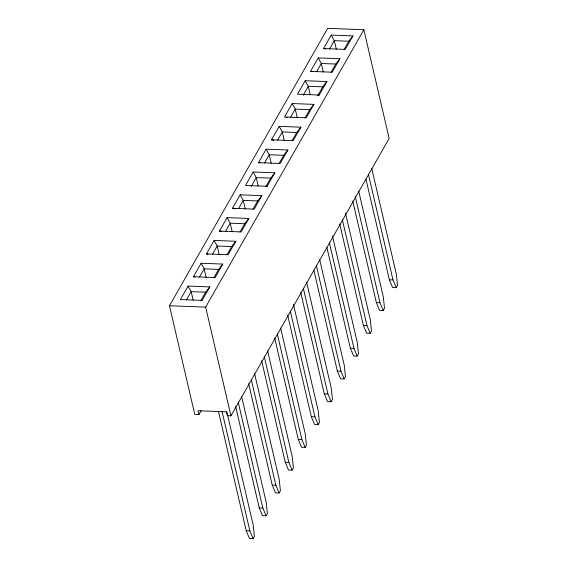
<?xml version="1.0" encoding="UTF-8"?>
<svg xmlns="http://www.w3.org/2000/svg" width="567" height="567" viewBox="0 0 567 567"><rect width="100%" height="100%" fill="white"/><g stroke="black" fill="none" stroke-linecap="round" stroke-linejoin="round"><path stroke-width="0.85" d="M169.476 305.741L327.683 28.35L363.858 29.725L389.153 138.419L230.946 415.809L227.332 415.668L226.439 411.833L198.018 410.749L198.911 414.59L194.772 414.427L169.476 305.741L205.651 307.116L363.858 29.725M188.088 286.073L180.398 299.546L202.107 300.375L209.79 286.895L188.088 286.073L191.164 291.651L193.149 300.177M193.411 276.731L201.101 263.258L222.803 264.08L215.12 277.554L193.411 276.731L195.027 277.043M206.423 253.917L214.113 240.436L235.815 241.266L228.132 254.739L206.423 253.917L208.039 254.222M219.436 231.095L227.126 217.622L248.828 218.451L241.145 231.924L219.436 231.095L221.86 231.563M232.456 208.28L240.139 194.807L261.841 195.636L254.158 209.11L232.456 208.28L235.674 208.904M253.151 171.992L245.468 185.466L267.17 186.288L274.853 172.815L253.151 171.992L256.234 177.57L258.212 186.096M258.481 162.651L266.164 149.178L287.873 150L280.183 163.473L258.481 162.651L260.09 162.963M271.494 139.829L279.177 126.356L300.886 127.185L293.196 140.659L271.494 139.829L273.911 140.297M292.189 103.541L284.506 117.015L306.208 117.844L313.898 104.371L292.189 103.541L295.272 109.119L297.257 117.645M305.202 80.727L297.519 94.2L319.221 95.029L326.911 81.549L305.202 80.727L308.285 86.304L310.269 94.831M310.532 71.385L318.215 57.912L339.924 58.734L332.234 72.207L310.532 71.385L312.141 71.697M323.544 48.571L331.227 35.09L352.936 35.919L345.253 49.393L323.544 48.571L325.961 49.031M186.472 299.886L191.164 291.651L205.637 292.203L209.79 286.895M199.485 277.072L204.177 268.836L201.101 263.258M212.497 254.257L217.189 246.021L214.113 240.436M225.51 231.435L230.202 223.207L227.126 217.622M238.523 208.621L243.215 200.385L240.139 194.807M251.11 186.55L256.234 177.57L270.7 178.123L274.853 172.815M264.548 162.991L269.247 154.756L266.164 149.178M277.561 140.169L282.26 131.941L279.177 126.356M290.573 117.355L295.272 109.119L309.738 109.672L313.898 104.371M303.161 95.291L308.285 86.304L322.751 86.857L326.911 81.549M316.599 71.725L321.298 63.49L318.215 57.912M329.611 48.911L334.31 40.675L331.227 35.09M200.938 300.439L205.637 292.203M213.95 277.617L218.649 269.389L222.803 264.08M226.963 254.803L231.662 246.567L235.815 241.266M239.983 231.988L244.675 223.752L248.828 218.451M252.995 209.173L257.687 200.938L261.841 195.636M266.008 186.359L270.7 178.123M279.021 163.537L283.713 155.308L287.873 150M292.033 140.722L296.725 132.487L300.886 127.185M305.046 117.908L309.738 109.672M317.633 95.837L322.751 86.857M331.071 72.271L335.77 64.043L339.924 58.734M344.084 49.457L348.783 41.221L352.936 35.919M198.911 414.59L201.101 410.749M218.423 411.245L246.234 530.762L249.48 538.515L253.102 538.65L254.377 536.403L253.187 525.063L226.772 411.564M235.638 406.489L259.247 507.947L262.493 515.694L266.114 515.835L267.39 513.589L266.199 502.249L241.585 396.489M248.651 383.668L272.259 485.132L275.505 492.879L279.127 493.021L280.41 490.774L279.212 479.434L254.597 373.667M261.663 360.853L285.272 462.318L288.518 470.064L292.14 470.199L293.423 467.952L292.225 456.612L267.61 350.853M274.676 338.038L298.292 439.496L301.538 447.25L305.152 447.384L306.435 445.138L305.237 433.798L280.622 328.038M287.689 315.224L311.304 416.681L314.55 424.428L318.165 424.57L319.448 422.323L318.25 410.983L293.437 304.359M300.701 292.402L324.317 393.867L327.563 401.613L331.178 401.755L332.46 399.508L331.263 388.168L306.648 282.401M313.92 270.452L337.33 371.052L340.576 378.799L344.19 378.933L345.473 376.694L344.275 365.346L319.668 259.587M326.932 247.63L350.342 348.237L353.588 355.984L357.203 356.119L358.486 353.872L357.288 342.532L332.475 235.915M339.739 223.958L363.355 325.415L366.601 333.169L370.216 333.304L371.498 331.057L370.301 319.717L345.487 213.093M352.759 201.143L376.368 302.601L379.614 310.347L383.228 310.489L384.511 308.242L383.313 296.902L358.705 191.143M365.97 179.186L389.38 279.786L392.626 287.533L396.241 287.675L397.524 285.428L396.326 274.088L371.718 168.321M318.165 95.568L319.221 95.029M266.107 186.834L267.17 186.288M201.044 300.914L202.107 300.375M348.783 41.221L334.31 40.675L336.295 49.201M335.77 64.043L321.298 63.49L323.282 72.016M296.725 132.487L282.26 131.941L284.244 140.46M283.713 155.308L269.247 154.756L271.224 163.282M257.687 200.938L243.215 200.385L245.199 208.911M244.675 223.752L230.202 223.207L232.187 231.726M231.662 246.567L217.189 246.021L219.174 254.548M218.649 269.389L204.177 268.836L206.161 277.362M389.38 279.786L392.995 279.921L396.241 287.675M376.368 302.601L379.982 302.743L383.228 310.489M363.355 325.415L366.969 325.557L370.216 333.304M350.342 348.237L353.957 348.372L357.203 356.119M337.33 371.052L340.944 371.187L344.19 378.933M324.317 393.867L327.932 394.001L331.178 401.755M311.304 416.681L314.919 416.823L318.165 424.57M298.292 439.496L301.906 439.638L305.152 447.384M285.272 462.318L288.894 462.452L292.14 470.199M272.259 485.132L275.881 485.267L279.127 493.021M259.247 507.947L262.868 508.089L266.114 515.835M246.234 530.762L249.856 530.903L253.102 538.65M286.115 117.326L287.731 117.638M368.387 174.161L392.995 279.921M355.176 196.118L379.982 302.743M342.362 219.798L366.969 325.557M329.349 242.612L353.957 348.372M316.336 265.427L340.944 371.187M303.324 288.242L327.932 394.001M290.311 311.063L314.919 416.823M277.291 333.878L301.906 439.638M264.279 356.693L288.894 462.452M251.266 379.507L275.881 485.267M238.253 402.322L262.868 508.089M205.651 307.116L230.946 415.809M222.044 411.387L249.856 530.903"/></g></svg>
